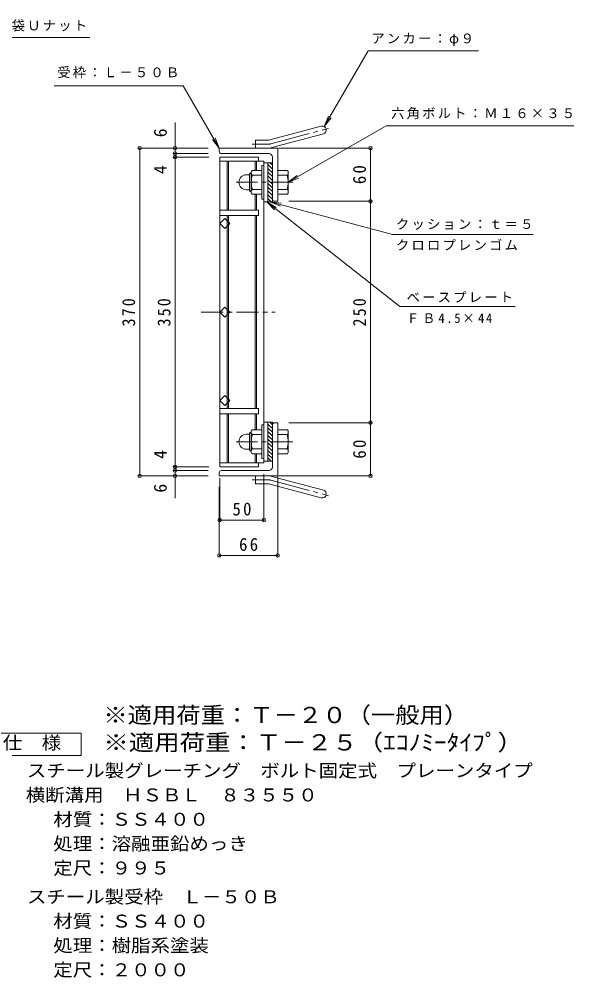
# Model space of a CAD drawing. Units: millimetres, scale not verified. Extents: x -929 to 904, y -686 to 612.
# Drawn here: x 277 to 904, y -545 to 538 of the extents above; entities that cross this region are included whole.
import ezdxf
from ezdxf.enums import TextEntityAlignment as Align

# ---------------------------------------------------------------- set-up
doc = ezdxf.new("R2010")
doc.units = ezdxf.units.MM
doc.header["$LTSCALE"] = 5
doc.header["$PDMODE"] = 32
doc.header["$PDSIZE"] = 4
doc.linetypes.add('CHAIN1', pattern=[8, 5, -1, 1, -1])
doc.linetypes.add('CHAIN2', pattern=[12, 9, -1, 1, -1])
for name, color, linetype, lineweight in [('0-1_躯体', 2, 'Continuous', 9), ('0-2_仕上', 3, 'Continuous', 9), ('0-4_その他', 7, 'Continuous', 9), ('0-5_寸法', 7, 'Continuous', 9), ('F-4_F-4ﾚｲﾔ', 2, 'Continuous', 9)]:
    doc.layers.add(name, color=color, linetype=linetype, lineweight=lineweight)
doc.layers.add('F-5_F-5ﾚｲﾔ', color=3, linetype='Continuous')
doc.styles.add('ＭＳ ゴシック', font='')
doc.styles.get('ＭＳ ゴシック').set_extended_font_data('MS Gothic')

msp = doc.modelspace()

# ---------------------------------------------------------------- linework, layer by layer
at = {"layer": '0-1_躯体'}
for p, q in [((560.75, 401.343), (618.941, 416.935)), ((544.605, 392.037), (544.605, 401.037)), ((558.421, 401.037), (544.605, 401.037)), ((563.079, 392.65), (621.27, 408.242)), ((503.605, 388.537), (503.605, 392.037)), ((569.605, 392.037), (503.605, 392.037)), ((569.605, 392.037), (569.605, 332.037)), ((559.605, 386.037), (506.105, 386.037)), ((563.605, 382.037), (563.605, 331.537)), ((551.805, 372.536), (551.805, 334.537)), ((554.105, 372.536), (551.805, 372.536)), ((563.605, 368.457), (558.606, 373.457)), ((563.605, 364.214), (558.606, 369.214)), ((563.605, 372.699), (560.768, 375.537)), ((534.296, 362.037), (537.805, 362.037)), ((537.805, 344.337), (537.805, 362.737)), ((539.605, 364.537), (539.806, 364.537)), ((539.806, 364.287), (539.806, 342.787)), ((551.805, 367.037), (540.844, 367.037)), ((551.805, 361.537), (540.844, 361.537)), ((563.605, 359.972), (558.606, 364.971)), ((563.605, 355.729), (558.606, 360.729)), ((569.605, 367.037), (580.567, 367.037)), ((569.605, 361.537), (580.567, 361.537)), ((581.605, 364.287), (581.605, 342.787)), ((563.605, 351.486), (558.606, 356.486)), ((563.605, 347.244), (558.606, 352.244)), ((563.605, 343.001), (558.606, 348.001)), ((534.305, 345.037), (537.805, 345.037)), ((539.605, 342.537), (539.806, 342.537)), ((551.805, 345.537), (540.844, 345.537)), ((551.805, 340.037), (540.844, 340.037)), ((563.605, 338.758), (558.606, 343.758)), ((563.605, 334.516), (558.606, 339.516)), ((569.605, 345.537), (580.567, 345.537)), ((569.605, 340.037), (580.567, 340.037)), ((554.105, 334.537), (551.805, 334.537)), ((562.342, 331.537), (558.606, 335.273)), ((563.605, 331.537), (558.606, 331.537)), ((566.105, 332.037), (569.605, 332.037)), ((551.805, 41.536), (551.805, 79.536)), ((554.105, 79.536), (551.805, 79.536)), ((563.605, 82.536), (558.606, 82.536)), ((563.605, 75.456), (558.606, 80.456)), ((563.605, 71.214), (558.606, 76.214)), ((563.605, 79.699), (560.768, 82.536)), ((563.605, 32.036), (563.605, 82.536)), ((566.105, 82.036), (569.605, 82.036)), ((569.605, 22.036), (569.605, 82.036)), ((534.305, 69.036), (537.805, 69.036)), ((537.805, 69.736), (537.805, 51.336)), ((539.605, 71.536), (539.806, 71.536)), ((539.806, 49.786), (539.806, 71.286)), ((551.805, 74.036), (540.844, 74.036)), ((551.805, 68.536), (540.844, 68.536)), ((563.605, 66.971), (558.606, 71.971)), ((563.605, 62.729), (558.606, 67.728)), ((569.605, 74.036), (580.567, 74.036)), ((569.605, 68.536), (580.567, 68.536)), ((581.806, 71.536), (581.605, 71.536)), ((581.605, 49.786), (581.605, 71.286)), ((563.605, 58.486), (558.606, 63.486)), ((563.605, 54.243), (558.606, 59.243)), ((563.605, 50.001), (558.606, 55.001)), ((534.296, 52.036), (537.805, 52.036)), ((539.605, 49.536), (539.806, 49.536)), ((551.805, 52.536), (540.844, 52.536)), ((551.805, 47.036), (540.844, 47.036)), ((563.605, 45.758), (558.606, 50.758)), ((563.605, 41.515), (558.606, 46.515)), ((569.605, 52.536), (580.567, 52.536)), ((569.605, 47.036), (580.567, 47.036)), ((581.806, 49.536), (581.605, 49.536)), ((554.105, 41.536), (551.805, 41.536)), ((562.342, 38.536), (558.606, 42.273)), ((503.605, 25.536), (503.605, 22.036)), ((569.605, 22.036), (503.605, 22.036)), ((559.605, 28.036), (506.105, 28.036)), ((544.605, 22.036), (544.605, 13.036)), ((558.421, 13.036), (544.605, 13.036)), ((560.75, 12.73), (618.941, -2.863)), ((563.079, 21.423), (621.27, 5.831))]:
    msp.add_line(p, q, dxfattribs=at)
at = {"layer": '0-1_躯体', "linetype": 'CHAIN2'}
for p, q in [((561.914, 396.997), (627.081, 414.458)), ((558.42, 396.537), (540.801, 396.537)), ((558.42, 17.536), (540.801, 17.536)), ((561.914, 17.076), (627.081, -0.385))]:
    msp.add_line(p, q, dxfattribs=at)
at = {"layer": '0-1_躯体', "linetype": 'CHAIN1'}
for p, q in [((586.722, 353.537), (522.504, 353.537)), ((586.722, 60.536), (522.504, 60.536))]:
    msp.add_line(p, q, dxfattribs=at)
at = {"layer": '0-1_躯体'}
for points in [[(558.606, 331.537), (558.606, 375.537), (563.605, 375.537)], [(558.606, 82.536), (558.606, 38.536), (563.605, 38.536)]]:
    msp.add_lwpolyline(points, dxfattribs=at)
for centre, radius, start, end in [((620.105, 412.589), 4.5, 285.00014, 104.99991), ((558.421, 410.037), 9, 270, 285.00002), ((558.42, 410.037), 18, 270, 285), ((506.105, 388.537), 2.5, 180, 270), ((559.605, 382.037), 4, 0, 90), ((534.296, 353.547), 8.49, 90, 180), ((539.605, 362.737), 1.8, 90, 180), ((543.966, 364.287), 4.16, 138.61835, 221.37988), ((563.806, 353.537), 24, 160.52881, 199.47119), ((557.605, 353.537), 24, 340.52881, 19.47119), ((577.445, 364.287), 4.16, 318.62012, 41.38165), ((534.305, 353.537), 8.5, 180, 270), ((539.605, 344.337), 1.8, 180, 270), ((543.966, 342.787), 4.16, 138.62012, 221.38165), ((577.445, 342.787), 4.16, 318.61835, 41.37988), ((566.105, 334.537), 2.5, 180, 270), ((566.105, 79.536), 2.5, 90, 180), ((534.305, 60.536), 8.5, 90, 180), ((539.605, 69.736), 1.8, 90, 180), ((543.966, 71.286), 4.16, 138.61835, 221.37988), ((563.806, 60.536), 24, 160.52881, 199.47119), ((557.605, 60.536), 24, 340.52881, 19.47119), ((577.445, 71.286), 4.16, 318.62012, 41.38165), ((534.296, 60.526), 8.49, 180, 270), ((539.605, 51.336), 1.8, 180, 270), ((543.966, 49.786), 4.16, 138.62012, 221.38165), ((577.445, 49.786), 4.16, 318.61835, 41.37988), ((506.105, 25.536), 2.5, 90, 180), ((558.42, 4.036), 18, 75, 90), ((559.605, 32.036), 4, 270, 0), ((558.421, 4.036), 9, 74.99998, 90), ((620.105, 1.484), 4.5, 255.00009, 74.99986)]:
    msp.add_arc(centre, radius, start, end, dxfattribs=at)
at = {"layer": '0-1_躯体', "linetype": 'CHAIN2'}
for centre, start, end in [((558.42, 410.037), 270, 284.99995), ((558.42, 4.036), 75.00005, 90)]:
    msp.add_arc(centre, 13.5, start, end, dxfattribs=at)
at = {"layer": '0-2_仕上'}
for p, q in [((504.105, 382.037), (504.105, 232.036)), ((554.105, 377.537), (504.105, 377.537)), ((512.605, 377.537), (512.605, 322.037)), ((514.105, 377.537), (514.105, 322.037)), ((544.105, 377.537), (544.105, 367.037)), ((545.605, 377.537), (545.605, 367.037)), ((554.105, 377.537), (554.105, 232.036)), ((554.105, 375.537), (558.606, 375.537)), ((544.105, 340.036), (544.105, 322.037)), ((545.605, 340.036), (545.605, 322.037)), ((558.605, 331.536), (554.105, 331.536)), ((504.105, 322.037), (548.105, 322.037)), ((504.105, 316.037), (548.105, 316.037)), ((512.605, 98.036), (512.605, 316.037)), ((514.105, 316.037), (514.105, 98.036)), ((544.105, 316.037), (544.105, 232.036)), ((545.605, 316.037), (545.605, 232.036)), ((548.105, 322.037), (548.105, 316.037)), ((504.105, 32.036), (504.105, 232.036)), ((544.105, 98.036), (544.105, 232.036)), ((545.605, 98.036), (545.605, 232.036)), ((554.105, 36.536), (554.105, 232.036)), ((504.105, 98.036), (548.105, 98.036)), ((548.105, 92.036), (548.105, 98.036)), ((504.105, 92.036), (548.105, 92.036)), ((512.605, 36.536), (512.605, 92.036)), ((514.105, 36.536), (514.105, 92.036)), ((544.105, 74.037), (544.105, 92.036)), ((545.605, 74.037), (545.605, 92.036)), ((558.605, 82.536), (554.105, 82.536)), ((544.105, 36.536), (544.105, 47.036)), ((545.605, 36.536), (545.605, 47.036)), ((554.105, 36.536), (504.105, 36.536)), ((554.105, 38.536), (558.606, 38.536))]:
    msp.add_line(p, q, dxfattribs=at)
at = {"layer": '0-2_仕上', "linetype": 'CHAIN1'}
msp.add_line((483.012, 207.036), (566.769, 207.036), dxfattribs=at)
at = {"layer": '0-2_仕上'}
for points in [[(504.105, 382.037), (548.105, 382.037), (548.105, 377.537)], [(504.105, 307.037), (509.762, 312.693), (515.419, 307.037)], [(504.105, 307.036), (509.762, 301.38), (515.419, 307.036)], [(504.105, 207.036), (509.762, 212.693), (515.419, 207.036)], [(504.105, 207.036), (509.762, 201.379), (515.419, 207.036)], [(504.105, 107.037), (509.762, 112.693), (515.419, 107.037)], [(504.105, 107.036), (509.762, 101.38), (515.419, 107.036)], [(504.105, 32.036), (548.105, 32.036), (548.105, 36.536)]]:
    msp.add_lwpolyline(points, dxfattribs=at)
at = {"layer": '0-4_その他'}
for p, q in [((453.605, -3.289), (453.605, 420.954)), ((491.105, 392.037), (412.105, 392.037)), ((413.605, 22.036), (413.605, 392.037)), ((570.921, 392.037), (676.105, 392.037)), ((674.605, 22.036), (674.605, 392.037)), ((491.105, 386.037), (452.105, 386.037)), ((491.605, 382.037), (452.105, 382.037)), ((582.106, 332.036), (676.105, 332.036)), ((582.106, 82.036), (676.105, 82.036)), ((491.105, 22.036), (412.105, 22.036)), ((491.605, 32.036), (452.105, 32.036)), ((491.105, 28.036), (452.105, 28.036)), ((554.105, 24.036), (554.105, -29.464)), ((570.921, 22.036), (676.105, 22.036)), ((504.105, 19.536), (504.105, -29.464)), ((569.605, 21.536), (569.605, -69.464)), ((503.605, 9.536), (503.605, -69.464)), ((504.105, -27.964), (554.105, -27.964)), ((503.605, -67.964), (569.605, -67.964))]:
    msp.add_line(p, q, dxfattribs=at)
for p in [(413.605, 392.037), (453.605, 392.037), (674.605, 392.037), (453.605, 386.037), (453.605, 382.037), (674.605, 332.036), (674.605, 82.036), (453.605, 32.036), (413.605, 22.036), (453.605, 28.036), (453.605, 22.036), (674.605, 22.036), (504.105, -27.964), (554.105, -27.964), (503.605, -67.964), (569.605, -67.964)]:
    msp.add_point(p, dxfattribs=at)
at = {"layer": '0-5_寸法'}
for p, q in [((316.939, 462.636), (462.845, 462.636)), ((503.605, 392.037), (462.845, 462.636)), ((622.355, 416.486), (627.139, 428.034)), ((622.355, 416.486), (629.965, 426.403)), ((503.605, 392.037), (495.996, 401.953)), ((503.605, 392.037), (498.822, 403.585)), ((581.605, 353.537), (591.522, 361.146)), ((581.605, 353.537), (593.154, 358.32)), ((557.271, 331.536), (566.006, 322.595)), ((561.105, 331.536), (572.654, 326.753)), ((699.606, 294.425), (858.384, 294.425)), ((707.697, 213.284), (838.261, 213.284))]:
    msp.add_line(p, q, dxfattribs=at)
for points in [[(68.655, 363.928), (157.064, 517.057), (357.294, 517.057)], [(622.355, 416.486), (671.748, 502.037), (796.818, 502.037)], [(581.605, 353.537), (692.161, 417.366), (904.491, 417.366)], [(707.697, 213.284), (557.271, 331.536), (568.023, 325.16)], [(699.606, 294.425), (561.105, 331.536), (573.498, 329.905)]]:
    msp.add_lwpolyline(points, dxfattribs=at)
at = {"layer": 'F-4_F-4ﾚｲﾔ'}
msp.add_lwpolyline([(235.018, -293.672), (235.018, -268.672), (347.518, -268.672), (347.518, -293.672)], close=True, dxfattribs=at)

# ---------------------------------------------------------------- texts
at = {"layer": '0-4_その他', "color": 2, "style": 'ＭＳ ゴシック'}
for s, p in [('6', (448.605, 404.378)), ('4', (448.605, 362.844)), ('4', (448.605, 41.106)), ('6', (448.605, 3.052))]:
    msp.add_text(s, height=14.66, rotation=90, dxfattribs=at).set_placement(p, align=Align.BOTTOM_LEFT)
at = {"layer": '0-4_その他', "color": 2, "char_height": 14.66, "attachment_point": 7, "rotation": 90, "style": 'ＭＳ ゴシック'}
for s, insert in [('\\T1.27;\\W0.95;60', (669.605, 351.412)), ('\\T1.27;\\W0.9;370', (408.605, 190.786)), ('\\T1.27;\\W0.9;350', (448.605, 190.786)), ('\\T1.27;\\W0.9;250', (669.605, 190.786)), ('\\T1.27;\\W0.95;60', (669.605, 41.411))]:
    msp.add_mtext(s, dxfattribs=dict(at, insert=insert))
at = {"layer": '0-4_その他', "color": 2, "char_height": 14.66, "attachment_point": 7, "style": 'ＭＳ ゴシック'}
for s, insert in [('\\T1.27;\\W0.95;50', (518.48, -22.964)), ('\\T1.27;\\W0.95;66', (525.98, -62.964))]:
    msp.add_mtext(s, dxfattribs=dict(at, insert=insert))
at = {"layer": '0-5_寸法', "char_height": 11, "attachment_point": 7, "style": 'ＭＳ ゴシック'}
for s, insert in [('\\T1.17;平座金，六角袋Ｕナット', (163.576, 523.51)), ('\\T1.17;アンカー：φ９', (675.552, 507.553)), ('\\T1.17;受枠：Ｌ－５０Ｂ', (320.389, 471.034)), ('\\T1.17;六角ボルト：Ｍ１６×３５', (697.883, 424.769)), ('\\T1.17;クッション：ｔ＝５', (703.384, 299.693)), ('\\T1.17;クロロプレンゴム', (703.384, 276.46)), ('\\T1.17;ベースプレート', (715.443, 217.71)), ('\\T1.26;\\W0.95;ＦＢ4.5×44', (715.443, 194.474))]:
    msp.add_mtext(s, dxfattribs=dict(at, insert=insert))
at = {"layer": 'F-4_F-4ﾚｲﾔ', "style": 'ＭＳ ゴシック', "width": 1.1}
for s, p in [('仕\u3000様', (258.768, -291.172)), ('スチール製グレーチング\u3000ボルト固定式\u3000プレーンタイプ', (286.063, -322.632)), ('横断溝用\u3000ＨＳＢＬ\u3000８３５５０', (284.819, -350.132)), ('材質：ＳＳ４００', (315.919, -377.632)), ('処理：溶融亜鉛めっき', (315.919, -405.132)), ('定尺：９９５', (315.919, -432.632)), ('スチール製受枠\u3000Ｌ－５０Ｂ', (286.063, -465.132)), ('材質：ＳＳ４００', (315.919, -492.632)), ('処理：樹脂系塗装', (315.919, -520.132)), ('定尺：２０００', (315.919, -547.632))]:
    msp.add_text(s, height=14.66, dxfattribs=at).set_placement(p, align=Align.BOTTOM_LEFT)
at = {"layer": 'F-5_F-5ﾚｲﾔ', "style": 'ＭＳ ゴシック'}
for s, width, p in [('※適用荷重：Ｔ－２０（一般用）', 1.1, (372.518, -262.769)), ('※適用荷重：Ｔ－２５（ｴｺﾉﾐｰﾀｲﾌﾟ）', 1.15, (372.518, -293.672))]:
    msp.add_text(s, height=18.33, dxfattribs=dict(at, width=width)).set_placement(p, align=Align.BOTTOM_LEFT)

doc.saveas('drawing.dxf')
